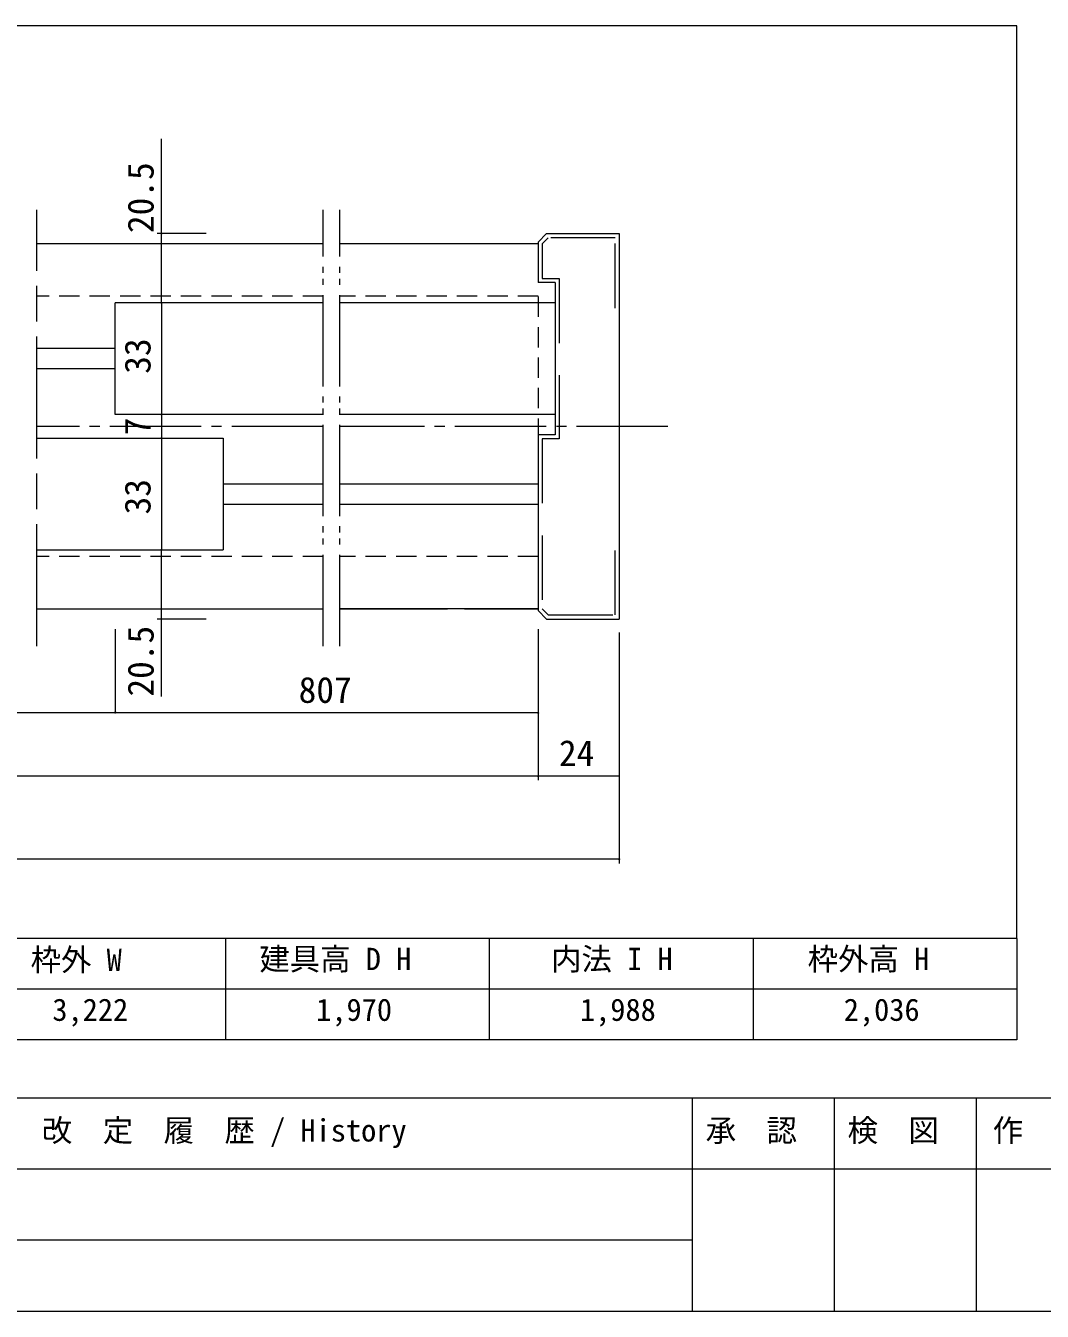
# Model space of a CAD drawing. Units: millimetres on the paper, enlarged 10 times, with parts at other scales. Extents: x -2000 to 2000, y -1385 to 1385.
# Drawn here: x -597 to 405, y -1385 to -118 of the extents above; entities that cross this region are included whole.
import ezdxf
from ezdxf.enums import TextEntityAlignment as Align

# ---------------------------------------------------------------- set-up
doc = ezdxf.new("R2010")
doc.units = ezdxf.units.MM
doc.header["$LTSCALE"] = 10
for name, pattern in [('CHAIN', [18.5, 12, -1.5, 3.5, -1.5]), ('CHAIN2', [12, 9, -1, 1, -1]), ('DOUBLE_CHAIN2', [12.8, 9, -1, 0.6, -0.6, 0.6, -1]), ('USER2', [9.525, 6.35, -3.175]), ('USER9', [3, 2, -1])]:
    doc.linetypes.add(name, pattern=pattern)
for name, color, linetype, lineweight in [('1-0_H-SYM', 7, 'Continuous', 20), ('1-1_0', 7, 'Continuous', 20), ('2-0_18', 7, 'Continuous', 18)]:
    doc.layers.add(name, color=color, linetype=linetype, lineweight=lineweight)
doc.styles.add('ＭＳ ゴシック', font='')
doc.styles.get('ＭＳ ゴシック').set_extended_font_data('MS Gothic')

msp = doc.modelspace()

# ---------------------------------------------------------------- linework, layer by layer
at = {"layer": '1-0_H-SYM'}
for p, q in [((380, -117.5), (-1950, -117.5)), ((380, -117.5), (-1950, -117.5)), ((380, -1017.5), (380, -117.5)), ((380, -1017.5), (-1950, -1017.5)), ((380, -1067.5), (-1950, -1067.5)), ((380, -1117.5), (-1950, -1117.5)), ((2000, -1175), (-2000, -1175)), ((2000, -1175), (-2000, -1175)), ((60, -1175), (60, -1385)), ((200, -1175), (200, -1385)), ((340, -1175), (340, -1385)), ((2000, -1245), (-1190, -1245)), ((2000, -1245), (-1190, -1245)), ((60, -1315), (-1190, -1315)), ((-2000, -1385), (2000, -1385)), ((-2000, -1385), (2000, -1385))]:
    msp.add_line(p, q, dxfattribs=at)
at = {"layer": '1-1_0'}
for p, q in [((380, -117.5), (-1950, -117.5)), ((380, -117.5), (-1950, -117.5)), ((380, -117.5), (-1950, -117.5)), ((380, -117.5), (-1950, -117.5)), ((380, -1017.5), (380, -117.5)), ((380, -1017.5), (380, -117.5)), ((380, -1017.5), (-1950, -1017.5)), ((380, -1017.5), (-1950, -1017.5)), ((380, -1017.5), (-1950, -1017.5)), ((-400, -1017.5), (-400, -1117.5)), ((-140, -1017.5), (-140, -1117.5)), ((120, -1017.5), (120, -1117.5)), ((380, -1017.5), (380, -1117.5))]:
    msp.add_line(p, q, dxfattribs=at)
at = {"layer": '2-0_18', "color": 4, "lineweight": 9}
for p, q in [((-463.14, -390.83), (-463.14, -229.16)), ((-419.07, -322.49), (-467.31, -322.49)), ((-463.14, -390.83), (-463.14, -634.16)), ((-463.14, -778.97), (-463.14, -634.16)), ((-419.07, -702.49), (-467.31, -702.49)), ((-508.65, -712.5), (-508.65, -794.46)), ((-91.86, -712.49), (-91.86, -861.45)), ((-91.86, -712.49), (-91.86, -861.45)), ((-91.86, -712.49), (-91.86, -799.1)), ((-11.86, -715.83), (-11.86, -861.45)), ((-11.86, -715.83), (-11.86, -943.46)), ((-91.86, -794.93), (-1478.05, -794.93)), ((-508.65, -794.46), (-508.88, -794.93)), ((-91.86, -857.29), (-785, -857.29)), ((-11.86, -857.29), (-91.86, -857.29)), ((-11.86, -939.3), (-785, -939.3))]:
    msp.add_line(p, q, dxfattribs=at)
at = {"layer": '2-0_18', "linetype": 'CHAIN', "lineweight": 20}
msp.add_line((-585.86, -729.07), (-585.86, -298.96), dxfattribs=at)
at = {"layer": '2-0_18', "linetype": 'DOUBLE_CHAIN2', "lineweight": 20}
for p, q in [((-303.89, -729.07), (-303.89, -298.96)), ((-287.22, -729.07), (-287.22, -298.96))]:
    msp.add_line(p, q, dxfattribs=at)
at = {"layer": '2-0_18', "lineweight": 20}
for p, q in [((-91.86, -330.83), (-83.53, -322.49)), ((-83.53, -322.49), (-11.86, -322.49)), ((-11.86, -322.49), (-11.86, -702.49)), ((-303.89, -332.49), (-585.86, -332.49)), ((-91.86, -332.49), (-287.22, -332.49)), ((-91.86, -330.83), (-91.86, -370.83)), ((-75.2, -370.83), (-91.86, -370.83)), ((-75.2, -370.83), (-75.2, -520.83)), ((-303.89, -390.83), (-508.88, -390.83)), ((-508.88, -500.83), (-508.88, -390.83)), ((-75.2, -390.83), (-287.22, -390.83)), ((-75.2, -390.83), (-75.2, -500.83)), ((-508.88, -435.83), (-585.86, -435.83)), ((-508.88, -455.83), (-585.86, -455.83)), ((-303.89, -500.83), (-508.88, -500.83)), ((-75.2, -500.83), (-287.22, -500.83)), ((-585.86, -524.16), (-418.88, -524.16)), ((-585.86, -524.16), (-402.21, -524.16)), ((-402.21, -524.16), (-402.21, -634.16)), ((-75.2, -520.83), (-91.86, -520.83)), ((-91.86, -520.83), (-91.86, -694.16)), ((-402.21, -569.16), (-303.89, -569.16)), ((-287.22, -569.16), (-91.86, -569.16)), ((-287.22, -569.16), (-91.86, -569.16)), ((-402.21, -589.16), (-303.89, -589.16)), ((-287.22, -589.16), (-91.86, -589.16)), ((-287.22, -589.16), (-91.86, -589.16)), ((-585.86, -634.16), (-418.88, -634.16)), ((-585.86, -634.16), (-402.21, -634.16)), ((-585.86, -692.49), (-303.89, -692.49)), ((-91.86, -692.49), (-287.22, -692.49)), ((-287.22, -692.49), (-181.18, -692.49)), ((-164.51, -692.49), (-91.86, -692.49)), ((-91.86, -694.16), (-83.53, -702.49)), ((-91.86, -694.16), (-83.53, -702.49)), ((-83.53, -702.49), (-11.86, -702.49))]:
    msp.add_line(p, q, dxfattribs=at)
at = {"layer": '2-0_18', "linetype": 'USER9'}
for p, q in [((-303.89, -384.16), (-585.86, -384.16)), ((-91.86, -384.16), (-287.22, -384.16)), ((-91.86, -384.64), (-91.86, -520.83)), ((-303.89, -640.83), (-585.86, -640.83)), ((-91.86, -640.83), (-287.22, -640.83))]:
    msp.add_line(p, q, dxfattribs=at)
at = {"layer": '2-0_18', "color": 4, "linetype": 'CHAIN2', "lineweight": 9}
for p, q in [((-303.89, -512.49), (-585.86, -512.49)), ((36.07, -512.5), (-287.22, -512.5))]:
    msp.add_line(p, q, dxfattribs=at)
at = {"layer": '2-0_18', "linetype": 'USER2', "lineweight": 20}
msp.add_lwpolyline([(-15.86, -395.83), (-15.86, -326.49), (-81.87, -326.49), (-87.86, -332.48), (-87.86, -366.83), (-71.2, -366.83), (-71.2, -524.83), (-87.86, -524.83), (-87.86, -692.5), (-81.87, -698.49), (-15.86, -698.49), (-15.86, -629.16)], dxfattribs=at)
at = {"layer": '2-0_18', "color": 4, "lineweight": 9}
for centre, start, end in [((-463.14, -322.49), 90, 270), ((-463.14, -322.49), 90, 270), ((-463.14, -322.49), 270, 90), ((-463.14, -322.49), 270, 90), ((-463.14, -390.83), 0, 180), ((-463.14, -390.83), 0, 180), ((-463.14, -390.83), 90, 270), ((-463.14, -390.83), 90, 270), ((-463.14, -390.83), 180, 0), ((-463.14, -390.83), 180, 0), ((-463.14, -390.83), 270, 90), ((-463.14, -390.83), 270, 90), ((-463.14, -500.83), 0, 180), ((-463.14, -500.83), 0, 180), ((-463.14, -500.83), 180, 0), ((-463.14, -500.83), 180, 0), ((-463.14, -524.16), 0, 180), ((-463.14, -524.16), 0, 180), ((-463.14, -524.16), 180, 0), ((-463.14, -524.16), 180, 0), ((-463.14, -634.16), 90, 270), ((-463.14, -634.16), 90, 270), ((-463.14, -634.16), 270, 90), ((-463.14, -634.16), 270, 90), ((-463.14, -702.49), 90, 270), ((-463.14, -702.49), 90, 270), ((-463.14, -702.49), 270, 90), ((-463.14, -702.49), 270, 90), ((-508.65, -794.46), 0, 180), ((-508.65, -794.46), 180, 0), ((-91.86, -794.93), 0, 180), ((-91.86, -794.93), 180, 0), ((-91.86, -857.29), 0, 180), ((-91.86, -857.29), 180, 0), ((-11.86, -939.3), 0, 180), ((-11.86, -939.3), 180, 0)]:
    msp.add_arc(centre, 0.521, start, end, dxfattribs=at)

# ---------------------------------------------------------------- texts
at = {"layer": '1-0_H-SYM', "style": 'ＭＳ ゴシック'}
for s, p in [('枠外 W', (-592.08, -1056.02)), ('建具高 D H', (-366.7, -1055.24)), ('内法 I H', (-79.13, -1055.24)), ('枠外高 H', (173.69, -1055.24)), ('3,222', (-570.67, -1105.25)), ('1,970', (-310.67, -1105.25)), ('1,988', (-50.67, -1105.25)), ('2,036', (209.33, -1105.25)), ('改\u3000定\u3000履\u3000歴 / History', (-581.02, -1224.21)), ('承\u3000認', (73.24, -1224.21)), ('検\u3000図', (213.1, -1224.21)), ('作\u3000成', (356.17, -1224.21))]:
    msp.add_text(s, height=21.99, dxfattribs=at).set_placement(p, align=Align.BOTTOM_LEFT)
at = {"layer": '2-0_18', "style": 'ＭＳ ゴシック'}
for s, p in [('20.5', (-463.14, -321.97)), ('33', (-466.14, -460.67)), ('7', (-466.14, -521.38)), ('33', (-466.14, -599.37)), ('20.5', (-463.14, -778.97))]:
    msp.add_text(s, height=25.66, rotation=90, dxfattribs=at).set_placement(p, align=Align.BOTTOM_LEFT)
for s, p in [('807', (-327.93, -792.85)), ('24', (-71.42, -855.2))]:
    msp.add_text(s, height=25.66, dxfattribs=at).set_placement(p, align=Align.BOTTOM_LEFT)

doc.saveas('drawing.dxf')
